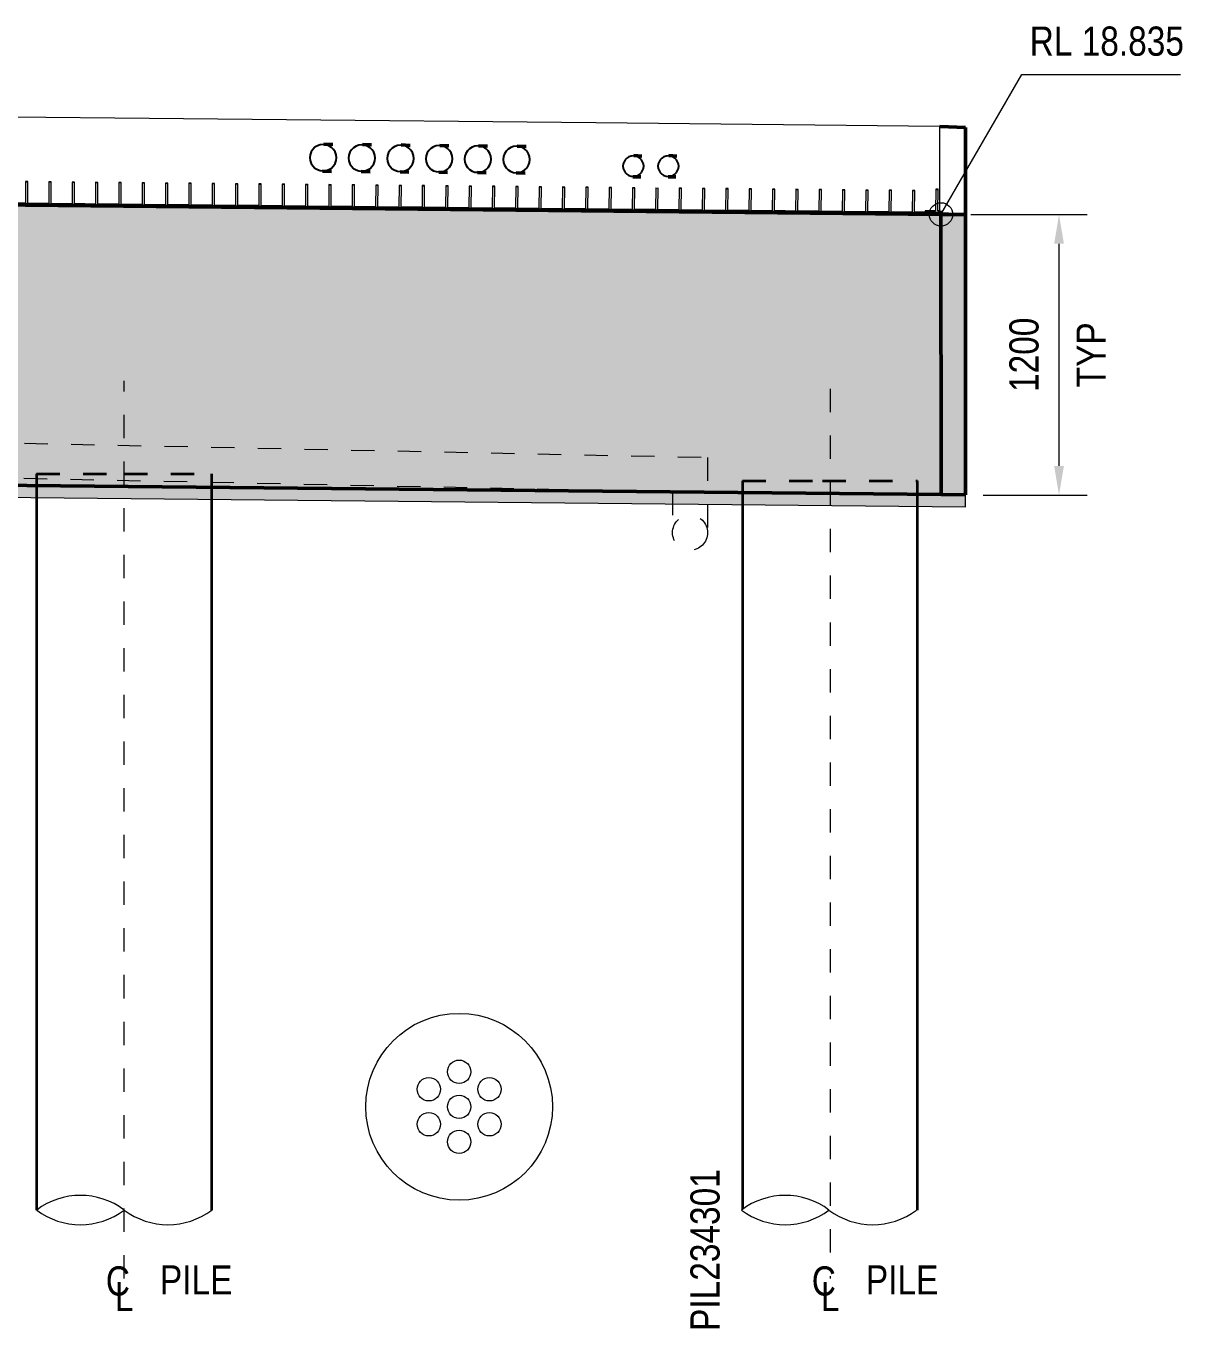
# Model space of a CAD drawing. Header units: metres. Extents: x 1652 to 1736, y -584 to 21.
# Drawn here: x 1729.44 to 1734.4, y 14.05 to 19.64 of the extents above; entities that cross this region are included whole.
import ezdxf

# ---------------------------------------------------------------- set-up
doc = ezdxf.new("R2010")
doc.units = ezdxf.units.M
doc.linetypes.add('JacobsCenter', pattern=[0.015, 0.009, -0.0015, 0.003, -0.0015])
doc.linetypes.add('JacobsDash', pattern=[0.0045, 0.003, -0.0015])
doc.layers.get('Defpoints').update_dxf_attribs({"color": 41})
for name, color, linetype, lineweight in [('BRIDGE-ABUTMENT-CONC', 7, 'Continuous', 50), ('BRIDGE-FRAMING-LINE-18-HID', 7, 'JacobsDash', 18), ('D-BDGE', 7, 'Continuous', 13), ('D-BDGE-FLOOR', 7, 'Continuous', 50), ('D-BDGE-FNDN-LINES-18-HID', 7, 'JacobsDash', 18), ('D-BDGE-FNDN-PILE-CONC', 7, 'Continuous', 50), ('D-BDGE-FRAMING', 7, 'Continuous', 50), ('D-BDGE-LINE', 7, 'Continuous', 9), ('D-ENHA-ANNO-TEXT', 7, 'Continuous', 9), ('D-ENHA-GEN-LINE', 7, 'Continuous', 9), ('D-ENHA-TEXT-DIMS', 7, 'Continuous', 9), ('D-ENHA-TEXT-TAG', 7, 'Continuous', 18)]:
    doc.layers.add(name, color=color, linetype=linetype, lineweight=lineweight)
doc.layers.add('D-BDGE-Conduits', color=1, linetype='Continuous', lineweight=9, true_color=0xff0000)
doc.styles.add('Arial Narrow_1', font='ARIALN.TTF', dxfattribs={"height": 0.125})
doc.styles.add('Arial Narrow_3', font='ARIALN.TTF', dxfattribs={"height": 0.125})
doc.dimstyles.new('Dimension_Standard_O__mm__2', dxfattribs={"dimscale": 0.3048, "dimtxt": 0.127929, "dimasz": 0.410105, "dimexe": 0.393701, "dimexo": 0.246063, "dimgap": 0.246063, "dimtad": 1, "dimdec": 0, "dimlfac": 1000, "dimzin": 0, "dimdsep": 46, "dimtxsty": 'Arial Narrow_3', "dimsah": 1, "dimcen": 0.09, "dimaunit": 1, "dimadec": 4, "dimazin": 0, "dimtfac": 1, "dimtdec": 4, "dimtix": 1, "dimtmove": 0, "dimatfit": 3, "dimfxl": 1, "dimtvp": 1, "dimtfill": 1, "dimtolj": 1, "dimtzin": 0, "dimlwd": 18, "dimlwe": 18, "dimarcsym": 2})

# ---------------------------------------------------------------- blocks, each defined once
blk = doc.blocks.new('01_SFO_FRP_Pile_CastInPlace_CS - CAST-IN-PLACE PILE - 0750-7668704-DRG-2871071 - ABUTMENT A CONCRETE ELEVATION')
at = {"layer": 'D-BDGE-FNDN-LINES-18-HID', "lineweight": 35}
for p, q in [((1685.7652, 17.7228), (1685.7652, 17.6729)), ((1685.7652, 17.7228), (1686.1401, 17.7228)), ((1685.7652, 17.7228), (1686.1401, 17.7228)), ((1686.1401, 17.7228), (1686.5152, 17.7228)), ((1686.1403, 17.7228), (1686.5152, 17.7228)), ((1686.5152, 17.6655), (1686.5152, 17.7228))]:
    blk.add_line(p, q, dxfattribs=at)
at = {"layer": 'D-BDGE-FNDN-PILE-CONC', "lineweight": 35}
for p, q in [((1685.7652, 17.6729), (1685.7652, 14.5698)), ((1686.5152, 14.5696), (1686.5152, 17.6654))]:
    blk.add_line(p, q, dxfattribs=at)
blk = doc.blocks.new('01_SFO_FRP_Pile_CastInPlace_CS - CAST-IN-PLACE PILE - 0750-V13-DRG-2871071 - ABUTMENT A CONCRETE ELEVATION')
at = {"layer": 'D-BDGE-FNDN-LINES-18-HID', "lineweight": 35}
for p, q in [((1688.7901, 17.6929), (1688.7901, 17.6429)), ((1688.7901, 17.6929), (1689.1332, 17.6929)), ((1689.1332, 17.6929), (1689.5401, 17.6929)), ((1689.5401, 17.6355), (1689.5401, 17.6929))]:
    blk.add_line(p, q, dxfattribs=at)
at = {"layer": 'D-BDGE-FNDN-PILE-CONC', "lineweight": 35}
for p, q in [((1688.7901, 17.6429), (1688.7901, 14.5727)), ((1689.5401, 14.5698), (1689.5401, 17.6355))]:
    blk.add_line(p, q, dxfattribs=at)
blk = doc.blocks.new('07_STR_DPS_PermadecPanel - 07_STR_DPS_PermadecPanel-5973116-DRG-2871071 - ABUTMENT A CONCRETE ELEVATION')
at = {"layer": 'BRIDGE-FRAMING-LINE-18-HID', "color": 9, "lineweight": 13, "true_color": 0xc3c3c3}
for p, q in [((1687.818, 18.9535), (1687.828, 18.9534)), ((1687.918, 18.9525), (1687.928, 18.9524)), ((1688.018, 18.9515), (1688.028, 18.9514)), ((1688.118, 18.9506), (1688.128, 18.9505)), ((1688.218, 18.9496), (1688.228, 18.9495)), ((1688.318, 18.9486), (1688.328, 18.9485)), ((1687.772, 18.8553), (1688.1617, 18.8514)), ((1687.772, 18.855), (1687.772, 18.8553)), ((1687.772, 18.8553), (1687.772, 18.855)), ((1688.372, 18.849), (1687.772, 18.855)), ((1687.7721, 18.861), (1687.8171, 18.8606)), ((1687.817, 18.8609), (1687.8171, 18.8606)), ((1687.8171, 18.8606), (1687.8171, 18.8608)), ((1687.827, 18.8608), (1687.827, 18.8605)), ((1687.8271, 18.8607), (1687.827, 18.8605)), ((1687.827, 18.8605), (1687.917, 18.8596)), ((1687.917, 18.8599), (1687.917, 18.8596)), ((1687.917, 18.8596), (1687.917, 18.8598)), ((1687.927, 18.8598), (1687.927, 18.8595)), ((1687.927, 18.8597), (1687.927, 18.8595)), ((1687.927, 18.8595), (1688.017, 18.8586)), ((1688.017, 18.8589), (1688.017, 18.8586)), ((1688.017, 18.8586), (1688.017, 18.8588)), ((1688.027, 18.8588), (1688.027, 18.8585)), ((1688.027, 18.8587), (1688.027, 18.8585)), ((1688.027, 18.8585), (1688.117, 18.8576)), ((1688.117, 18.8579), (1688.117, 18.8576)), ((1688.117, 18.8576), (1688.117, 18.8578)), ((1688.127, 18.8578), (1688.127, 18.8575)), ((1688.127, 18.8577), (1688.127, 18.8575)), ((1688.127, 18.8575), (1688.217, 18.8566)), ((1688.217, 18.8569), (1688.217, 18.8566)), ((1688.217, 18.8566), (1688.217, 18.8568)), ((1688.227, 18.8568), (1688.227, 18.8565)), ((1688.227, 18.8567), (1688.227, 18.8565)), ((1688.227, 18.8565), (1688.317, 18.8556)), ((1688.317, 18.8559), (1688.317, 18.8556)), ((1688.317, 18.8556), (1688.317, 18.8558)), ((1688.327, 18.8558), (1688.327, 18.8555)), ((1688.327, 18.8557), (1688.327, 18.8555)), ((1688.327, 18.8555), (1688.372, 18.855)), ((1688.372, 18.849), (1688.3719, 18.8493)), ((1688.372, 18.8493), (1688.372, 18.849))]:
    blk.add_line(p, q, dxfattribs=at)
at = {"layer": 'D-BDGE-FRAMING', "color": 9, "lineweight": 13, "true_color": 0xc3c3c3}
for p, q in [((1687.818, 18.9539), (1687.817, 18.8609)), ((1687.828, 18.9538), (1687.818, 18.9539)), ((1687.827, 18.8608), (1687.828, 18.9538)), ((1687.918, 18.9529), (1687.917, 18.8599)), ((1687.928, 18.9528), (1687.918, 18.9529)), ((1687.927, 18.8598), (1687.928, 18.9528)), ((1688.0179, 18.9519), (1688.017, 18.8589)), ((1688.0279, 18.9518), (1688.0179, 18.9519)), ((1688.027, 18.8588), (1688.0279, 18.9518)), ((1688.1179, 18.9509), (1688.117, 18.8579)), ((1688.1279, 18.9508), (1688.1179, 18.9509)), ((1688.127, 18.8578), (1688.1279, 18.9508)), ((1688.2179, 18.9499), (1688.217, 18.8569)), ((1688.2279, 18.9498), (1688.2179, 18.9499)), ((1688.227, 18.8568), (1688.2279, 18.9498)), ((1688.3179, 18.9489), (1688.317, 18.8559)), ((1688.3279, 18.9488), (1688.3179, 18.9489)), ((1688.327, 18.8558), (1688.3279, 18.9488)), ((1687.817, 18.8609), (1687.772, 18.8613)), ((1687.772, 18.8613), (1687.772, 18.8553)), ((1687.917, 18.8599), (1687.827, 18.8608)), ((1688.017, 18.8589), (1687.927, 18.8598)), ((1688.117, 18.8579), (1688.027, 18.8588)), ((1688.217, 18.8569), (1688.127, 18.8578)), ((1688.1618, 18.8514), (1688.3719, 18.8493)), ((1688.317, 18.8559), (1688.227, 18.8568)), ((1688.372, 18.8553), (1688.327, 18.8558)), ((1688.3719, 18.8493), (1688.372, 18.8553))]:
    blk.add_line(p, q, dxfattribs=at)
blk = doc.blocks.new('07_STR_DPS_PermadecPanel - 07_STR_DPS_PermadecPanel-5973117-DRG-2871071 - ABUTMENT A CONCRETE ELEVATION')
at = {"layer": 'BRIDGE-FRAMING-LINE-18-HID', "color": 9, "lineweight": 13, "true_color": 0xc3c3c3}
for p, q in [((1687.218, 18.9595), (1687.228, 18.9594)), ((1687.318, 18.9585), (1687.328, 18.9584)), ((1687.418, 18.9575), (1687.428, 18.9574)), ((1687.518, 18.9566), (1687.528, 18.9565)), ((1687.618, 18.9556), (1687.628, 18.9555)), ((1687.718, 18.9546), (1687.728, 18.9545)), ((1687.172, 18.861), (1687.172, 18.8613)), ((1687.172, 18.8613), (1687.172, 18.861)), ((1687.772, 18.855), (1687.172, 18.861)), ((1687.1721, 18.867), (1687.2171, 18.8666)), ((1687.217, 18.8669), (1687.2171, 18.8666)), ((1687.2171, 18.8666), (1687.2171, 18.8668)), ((1687.227, 18.8668), (1687.227, 18.8665)), ((1687.2271, 18.8667), (1687.227, 18.8665)), ((1687.227, 18.8665), (1687.317, 18.8656)), ((1687.317, 18.8659), (1687.317, 18.8656)), ((1687.317, 18.8656), (1687.317, 18.8658)), ((1687.327, 18.8658), (1687.327, 18.8655)), ((1687.327, 18.8657), (1687.327, 18.8655)), ((1687.327, 18.8655), (1687.417, 18.8646)), ((1687.417, 18.8649), (1687.417, 18.8646)), ((1687.417, 18.8646), (1687.417, 18.8648)), ((1687.427, 18.8648), (1687.427, 18.8645)), ((1687.427, 18.8647), (1687.427, 18.8645)), ((1687.427, 18.8645), (1687.517, 18.8636)), ((1687.517, 18.8639), (1687.517, 18.8636)), ((1687.517, 18.8636), (1687.517, 18.8638)), ((1687.527, 18.8638), (1687.527, 18.8635)), ((1687.527, 18.8637), (1687.527, 18.8635)), ((1687.527, 18.8635), (1687.617, 18.8626)), ((1687.617, 18.8629), (1687.617, 18.8626)), ((1687.617, 18.8626), (1687.617, 18.8628)), ((1687.627, 18.8628), (1687.627, 18.8625)), ((1687.627, 18.8627), (1687.627, 18.8625)), ((1687.627, 18.8625), (1687.717, 18.8616)), ((1687.717, 18.8619), (1687.717, 18.8616)), ((1687.717, 18.8616), (1687.717, 18.8618)), ((1687.727, 18.8618), (1687.727, 18.8615)), ((1687.727, 18.8617), (1687.727, 18.8615)), ((1687.727, 18.8615), (1687.772, 18.861)), ((1687.772, 18.855), (1687.7719, 18.8553)), ((1687.772, 18.8553), (1687.772, 18.855))]:
    blk.add_line(p, q, dxfattribs=at)
at = {"layer": 'D-BDGE-FRAMING', "color": 9, "lineweight": 13, "true_color": 0xc3c3c3}
for p, q in [((1687.218, 18.9599), (1687.217, 18.8669)), ((1687.228, 18.9598), (1687.218, 18.9599)), ((1687.227, 18.8668), (1687.228, 18.9598)), ((1687.318, 18.9589), (1687.317, 18.8659)), ((1687.328, 18.9588), (1687.318, 18.9589)), ((1687.327, 18.8658), (1687.328, 18.9588)), ((1687.4179, 18.9579), (1687.417, 18.8649)), ((1687.4279, 18.9578), (1687.4179, 18.9579)), ((1687.427, 18.8648), (1687.4279, 18.9578)), ((1687.5179, 18.9569), (1687.517, 18.8639)), ((1687.5279, 18.9568), (1687.5179, 18.9569)), ((1687.527, 18.8638), (1687.5279, 18.9568)), ((1687.6179, 18.9559), (1687.617, 18.8629)), ((1687.6279, 18.9558), (1687.6179, 18.9559)), ((1687.627, 18.8628), (1687.6279, 18.9558)), ((1687.7179, 18.9549), (1687.717, 18.8619)), ((1687.7279, 18.9548), (1687.7179, 18.9549)), ((1687.727, 18.8618), (1687.7279, 18.9548)), ((1687.217, 18.8669), (1687.172, 18.8673)), ((1687.172, 18.8673), (1687.172, 18.8613)), ((1687.172, 18.8613), (1687.7719, 18.8553)), ((1687.317, 18.8659), (1687.227, 18.8668)), ((1687.417, 18.8649), (1687.327, 18.8658)), ((1687.517, 18.8639), (1687.427, 18.8648)), ((1687.617, 18.8629), (1687.527, 18.8638)), ((1687.717, 18.8619), (1687.627, 18.8628)), ((1687.772, 18.8613), (1687.727, 18.8618)), ((1687.7719, 18.8553), (1687.772, 18.8613))]:
    blk.add_line(p, q, dxfattribs=at)
blk = doc.blocks.new('07_STR_DPS_PermadecPanel - 07_STR_DPS_PermadecPanel-V14-DRG-2871071 - ABUTMENT A CONCRETE ELEVATION')
at = {"layer": 'BRIDGE-FRAMING-LINE-18-HID', "color": 9, "lineweight": 13, "true_color": 0xc3c3c3}
for p, q in [((1686.618, 18.9655), (1686.628, 18.9654)), ((1686.718, 18.9645), (1686.728, 18.9644)), ((1686.818, 18.9635), (1686.828, 18.9634)), ((1686.918, 18.9626), (1686.928, 18.9625)), ((1687.018, 18.9616), (1687.028, 18.9615)), ((1687.118, 18.9606), (1687.128, 18.9605)), ((1686.572, 18.8673), (1686.6884, 18.8662)), ((1686.572, 18.867), (1686.572, 18.8673)), ((1686.572, 18.8673), (1686.572, 18.867)), ((1687.172, 18.861), (1686.572, 18.867)), ((1686.5721, 18.873), (1686.6171, 18.8726)), ((1686.617, 18.8729), (1686.6171, 18.8726)), ((1686.6171, 18.8726), (1686.6171, 18.8728)), ((1686.627, 18.8728), (1686.627, 18.8725)), ((1686.6271, 18.8727), (1686.627, 18.8725)), ((1686.627, 18.8725), (1686.717, 18.8716)), ((1686.717, 18.8719), (1686.717, 18.8716)), ((1686.717, 18.8716), (1686.717, 18.8718)), ((1686.727, 18.8718), (1686.727, 18.8715)), ((1686.727, 18.8717), (1686.727, 18.8715)), ((1686.727, 18.8715), (1686.817, 18.8706)), ((1686.817, 18.8709), (1686.817, 18.8706)), ((1686.817, 18.8706), (1686.817, 18.8708)), ((1686.827, 18.8708), (1686.827, 18.8705)), ((1686.827, 18.8707), (1686.827, 18.8705)), ((1686.827, 18.8705), (1686.917, 18.8696)), ((1686.917, 18.8699), (1686.917, 18.8696)), ((1686.917, 18.8696), (1686.917, 18.8698)), ((1686.927, 18.8698), (1686.927, 18.8695)), ((1686.927, 18.8697), (1686.927, 18.8695)), ((1686.927, 18.8695), (1687.017, 18.8686)), ((1687.017, 18.8689), (1687.017, 18.8686)), ((1687.017, 18.8686), (1687.017, 18.8688)), ((1687.027, 18.8688), (1687.027, 18.8685)), ((1687.027, 18.8687), (1687.027, 18.8685)), ((1687.027, 18.8685), (1687.117, 18.8676)), ((1687.117, 18.8679), (1687.117, 18.8676)), ((1687.117, 18.8676), (1687.117, 18.8678)), ((1687.127, 18.8678), (1687.127, 18.8675)), ((1687.127, 18.8677), (1687.127, 18.8675)), ((1687.127, 18.8675), (1687.172, 18.867)), ((1687.172, 18.861), (1687.1719, 18.8613)), ((1687.172, 18.8613), (1687.172, 18.861))]:
    blk.add_line(p, q, dxfattribs=at)
at = {"layer": 'D-BDGE-FRAMING', "color": 9, "lineweight": 13, "true_color": 0xc3c3c3}
for p, q in [((1686.618, 18.9659), (1686.617, 18.8729)), ((1686.628, 18.9658), (1686.618, 18.9659)), ((1686.627, 18.8728), (1686.628, 18.9658)), ((1686.718, 18.9649), (1686.717, 18.8719)), ((1686.728, 18.9648), (1686.718, 18.9649)), ((1686.727, 18.8718), (1686.728, 18.9648)), ((1686.8179, 18.9639), (1686.817, 18.8709)), ((1686.8279, 18.9638), (1686.8179, 18.9639)), ((1686.827, 18.8708), (1686.8279, 18.9638)), ((1686.9179, 18.9629), (1686.917, 18.8699)), ((1686.9279, 18.9628), (1686.9179, 18.9629)), ((1686.927, 18.8698), (1686.9279, 18.9628)), ((1687.0179, 18.9619), (1687.017, 18.8689)), ((1687.0279, 18.9618), (1687.0179, 18.9619)), ((1687.027, 18.8688), (1687.0279, 18.9618)), ((1687.1179, 18.9609), (1687.117, 18.8679)), ((1687.1279, 18.9608), (1687.1179, 18.9609)), ((1687.127, 18.8678), (1687.1279, 18.9608)), ((1686.617, 18.8729), (1686.572, 18.8733)), ((1686.572, 18.8733), (1686.572, 18.8673)), ((1686.717, 18.8719), (1686.627, 18.8728)), ((1686.6885, 18.8662), (1687.1719, 18.8613)), ((1686.817, 18.8709), (1686.727, 18.8718)), ((1686.917, 18.8699), (1686.827, 18.8708)), ((1687.017, 18.8689), (1686.927, 18.8698)), ((1687.117, 18.8679), (1687.027, 18.8688)), ((1687.172, 18.8673), (1687.127, 18.8678)), ((1687.1719, 18.8613), (1687.172, 18.8673))]:
    blk.add_line(p, q, dxfattribs=at)
blk = doc.blocks.new('07_STR_DPS_PermadecPanel - 07_STR_DPS_PermadecPanel-V15-DRG-2871071 - ABUTMENT A CONCRETE ELEVATION')
at = {"layer": 'BRIDGE-FRAMING-LINE-18-HID', "color": 9, "lineweight": 13, "true_color": 0xc3c3c3}
for p, q in [((1686.018, 18.9715), (1686.028, 18.9714)), ((1686.118, 18.9705), (1686.128, 18.9704)), ((1686.218, 18.9695), (1686.228, 18.9694)), ((1686.318, 18.9686), (1686.328, 18.9685)), ((1686.418, 18.9676), (1686.428, 18.9675)), ((1686.518, 18.9666), (1686.528, 18.9665)), ((1685.972, 18.8733), (1686.5719, 18.8673)), ((1685.972, 18.873), (1685.972, 18.8733)), ((1685.972, 18.8733), (1685.972, 18.873)), ((1686.572, 18.867), (1685.972, 18.873)), ((1685.9721, 18.879), (1686.0171, 18.8786)), ((1686.017, 18.8789), (1686.0171, 18.8786)), ((1686.0171, 18.8786), (1686.0171, 18.8788)), ((1686.027, 18.8788), (1686.027, 18.8785)), ((1686.0271, 18.8787), (1686.027, 18.8785)), ((1686.027, 18.8785), (1686.117, 18.8776)), ((1686.117, 18.8779), (1686.117, 18.8776)), ((1686.117, 18.8776), (1686.117, 18.8778)), ((1686.127, 18.8778), (1686.127, 18.8775)), ((1686.127, 18.8777), (1686.127, 18.8775)), ((1686.127, 18.8775), (1686.217, 18.8766)), ((1686.217, 18.8769), (1686.217, 18.8766)), ((1686.217, 18.8766), (1686.217, 18.8768)), ((1686.227, 18.8768), (1686.227, 18.8765)), ((1686.227, 18.8767), (1686.227, 18.8765)), ((1686.227, 18.8765), (1686.317, 18.8756)), ((1686.317, 18.8759), (1686.317, 18.8756)), ((1686.317, 18.8756), (1686.317, 18.8758)), ((1686.327, 18.8758), (1686.327, 18.8755)), ((1686.327, 18.8757), (1686.327, 18.8755)), ((1686.327, 18.8755), (1686.417, 18.8746)), ((1686.417, 18.8749), (1686.417, 18.8746)), ((1686.417, 18.8746), (1686.417, 18.8748)), ((1686.427, 18.8748), (1686.427, 18.8745)), ((1686.427, 18.8747), (1686.427, 18.8745)), ((1686.427, 18.8745), (1686.517, 18.8736)), ((1686.517, 18.8739), (1686.517, 18.8736)), ((1686.517, 18.8736), (1686.517, 18.8738)), ((1686.527, 18.8738), (1686.527, 18.8735)), ((1686.527, 18.8737), (1686.527, 18.8735)), ((1686.527, 18.8735), (1686.572, 18.873)), ((1686.572, 18.867), (1686.5719, 18.8673)), ((1686.572, 18.8673), (1686.572, 18.867))]:
    blk.add_line(p, q, dxfattribs=at)
at = {"layer": 'D-BDGE-FRAMING', "color": 9, "lineweight": 13, "true_color": 0xc3c3c3}
for p, q in [((1686.018, 18.9719), (1686.017, 18.8789)), ((1686.028, 18.9718), (1686.018, 18.9719)), ((1686.027, 18.8788), (1686.028, 18.9718)), ((1686.118, 18.9709), (1686.117, 18.8779)), ((1686.128, 18.9708), (1686.118, 18.9709)), ((1686.127, 18.8778), (1686.128, 18.9708)), ((1686.2179, 18.9699), (1686.217, 18.8769)), ((1686.2279, 18.9698), (1686.2179, 18.9699)), ((1686.227, 18.8768), (1686.2279, 18.9698)), ((1686.3179, 18.9689), (1686.317, 18.8759)), ((1686.3279, 18.9688), (1686.3179, 18.9689)), ((1686.327, 18.8758), (1686.3279, 18.9688)), ((1686.4179, 18.9679), (1686.417, 18.8749)), ((1686.4279, 18.9678), (1686.4179, 18.9679)), ((1686.427, 18.8748), (1686.4279, 18.9678)), ((1686.5179, 18.9669), (1686.517, 18.8739)), ((1686.5279, 18.9668), (1686.5179, 18.9669)), ((1686.527, 18.8738), (1686.5279, 18.9668)), ((1686.017, 18.8789), (1685.972, 18.8793)), ((1685.972, 18.8793), (1685.972, 18.8733)), ((1686.117, 18.8779), (1686.027, 18.8788)), ((1686.217, 18.8769), (1686.127, 18.8778)), ((1686.317, 18.8759), (1686.227, 18.8768)), ((1686.417, 18.8749), (1686.327, 18.8758)), ((1686.517, 18.8739), (1686.427, 18.8748)), ((1686.572, 18.8733), (1686.527, 18.8738)), ((1686.5719, 18.8673), (1686.572, 18.8733))]:
    blk.add_line(p, q, dxfattribs=at)
blk = doc.blocks.new('07_STR_DPS_PermadecPanel - 07_STR_DPS_PermadecPanel-V16-DRG-2871071 - ABUTMENT A CONCRETE ELEVATION')
at = {"layer": 'BRIDGE-FRAMING-LINE-18-HID', "color": 9, "lineweight": 13, "true_color": 0xc3c3c3}
for p, q in [((1685.418, 18.9775), (1685.428, 18.9774)), ((1685.518, 18.9765), (1685.528, 18.9764)), ((1685.618, 18.9755), (1685.628, 18.9754)), ((1685.718, 18.9746), (1685.728, 18.9745)), ((1685.818, 18.9736), (1685.828, 18.9735)), ((1685.918, 18.9726), (1685.928, 18.9725)), ((1685.372, 18.8794), (1685.372, 18.8793)), ((1685.372, 18.879), (1685.372, 18.8793)), ((1685.3721, 18.885), (1685.4171, 18.8846)), ((1685.417, 18.8849), (1685.4171, 18.8846)), ((1685.4171, 18.8846), (1685.4171, 18.8848)), ((1685.427, 18.8848), (1685.427, 18.8845)), ((1685.4271, 18.8847), (1685.427, 18.8845)), ((1685.427, 18.8845), (1685.517, 18.8836)), ((1685.517, 18.8839), (1685.517, 18.8836)), ((1685.517, 18.8836), (1685.517, 18.8838)), ((1685.527, 18.8838), (1685.527, 18.8835)), ((1685.527, 18.8837), (1685.527, 18.8835)), ((1685.527, 18.8835), (1685.617, 18.8826)), ((1685.5774, 18.8773), (1685.9719, 18.8733)), ((1685.617, 18.8829), (1685.617, 18.8826)), ((1685.617, 18.8826), (1685.617, 18.8828)), ((1685.627, 18.8828), (1685.627, 18.8825)), ((1685.627, 18.8827), (1685.627, 18.8825)), ((1685.627, 18.8825), (1685.717, 18.8816)), ((1685.972, 18.873), (1685.6681, 18.876)), ((1685.717, 18.8819), (1685.717, 18.8816)), ((1685.717, 18.8816), (1685.717, 18.8818)), ((1685.727, 18.8818), (1685.727, 18.8815)), ((1685.727, 18.8817), (1685.727, 18.8815)), ((1685.727, 18.8815), (1685.817, 18.8806)), ((1685.817, 18.8809), (1685.817, 18.8806)), ((1685.817, 18.8806), (1685.817, 18.8808)), ((1685.827, 18.8808), (1685.827, 18.8805)), ((1685.827, 18.8807), (1685.827, 18.8805)), ((1685.827, 18.8805), (1685.917, 18.8796)), ((1685.917, 18.8799), (1685.917, 18.8796)), ((1685.917, 18.8796), (1685.917, 18.8798)), ((1685.927, 18.8798), (1685.927, 18.8795)), ((1685.927, 18.8797), (1685.927, 18.8795)), ((1685.927, 18.8795), (1685.972, 18.879)), ((1685.972, 18.873), (1685.9719, 18.8733)), ((1685.972, 18.8733), (1685.972, 18.873))]:
    blk.add_line(p, q, dxfattribs=at)
at = {"layer": 'D-BDGE-FRAMING', "color": 9, "lineweight": 13, "true_color": 0xc3c3c3}
for p, q in [((1685.418, 18.9779), (1685.417, 18.8849)), ((1685.428, 18.9778), (1685.418, 18.9779)), ((1685.427, 18.8848), (1685.428, 18.9778)), ((1685.518, 18.9769), (1685.517, 18.8839)), ((1685.528, 18.9768), (1685.518, 18.9769)), ((1685.527, 18.8838), (1685.528, 18.9768)), ((1685.6179, 18.9759), (1685.617, 18.8829)), ((1685.6279, 18.9758), (1685.6179, 18.9759)), ((1685.627, 18.8828), (1685.6279, 18.9758)), ((1685.7179, 18.9749), (1685.717, 18.8819)), ((1685.7279, 18.9748), (1685.7179, 18.9749)), ((1685.727, 18.8818), (1685.7279, 18.9748)), ((1685.8179, 18.9739), (1685.817, 18.8809)), ((1685.8279, 18.9738), (1685.8179, 18.9739)), ((1685.827, 18.8808), (1685.8279, 18.9738)), ((1685.9179, 18.9729), (1685.917, 18.8799)), ((1685.9279, 18.9728), (1685.9179, 18.9729)), ((1685.927, 18.8798), (1685.9279, 18.9728)), ((1685.417, 18.8849), (1685.372, 18.8853)), ((1685.372, 18.8853), (1685.372, 18.8794)), ((1685.372, 18.8793), (1685.5774, 18.8773)), ((1685.372, 18.8793), (1685.372, 18.879)), ((1685.668, 18.876), (1685.372, 18.879)), ((1685.517, 18.8839), (1685.427, 18.8848)), ((1685.617, 18.8829), (1685.527, 18.8838)), ((1685.717, 18.8819), (1685.627, 18.8828)), ((1685.817, 18.8809), (1685.727, 18.8818)), ((1685.917, 18.8799), (1685.827, 18.8808)), ((1685.972, 18.8793), (1685.927, 18.8798)), ((1685.9719, 18.8733), (1685.972, 18.8793))]:
    blk.add_line(p, q, dxfattribs=at)
blk = doc.blocks.new('CS_DET_Pile-Column_BreakLine - CS_Tubular BreakLine-5514570-DRG-2871071 - ABUTMENT A CONCRETE ELEVATION')
at = {"layer": 'D-BDGE-LINE', "lineweight": 18}
for centre, radius, start, end in [((1664.8927, 14.3213), 0.3112, 52.9573, 127.0427), ((1664.8927, 14.8182), 0.3112, 232.9573, 307.0427), ((1665.2677, 14.8182), 0.3113, 232.9573, 307.0427)]:
    blk.add_arc(centre, radius, start, end, dxfattribs=at)
blk = doc.blocks.new('CS_Annot_Centreline Symbol1 - CS_Annot_Centreline Symbol 2-5308920-DRG-2871071 - ABUTMENT A CONCRETE ELEVATION')
at = {"layer": 'D-ENHA-GEN-LINE', "char_height": 0.125, "attachment_point": 1, "style": 'Arial Narrow_1'}
for s, insert, width in [('C  ', (1654.4318, 14.3284), 0.220464), ('L', (1654.4709, 14.2617), 0.096202)]:
    blk.add_mtext(s, dxfattribs=dict(at, insert=insert, width=width))
blk = doc.blocks.new('DIMBLOCK10-DRG-2871071 - ABUTMENT A CONCRETE ELEVATION')
at = {"layer": 'D-ENHA-TEXT-DIMS', "color": 0, "lineweight": 18, "transparency": 16777216}
for p, q in [((1733.4889, 18.834), (1733.9873, 18.834)), ((1733.8673, 17.7569), (1733.8673, 18.709)), ((1733.5419, 17.6319), (1733.9873, 17.6319))]:
    blk.add_line(p, q, dxfattribs=at)
at = {"layer": 'D-ENHA-TEXT-DIMS', "color": 0, "transparency": 16777216}
for points in [[(1733.8464, 18.709), (1733.8881, 18.709), (1733.8673, 18.834)], [(1733.8464, 17.7569), (1733.8881, 17.7569), (1733.8673, 17.6319)]]:
    blk.add_solid(points, dxfattribs=at)
at = {"layer": 'Defpoints', "color": 0, "transparency": 16777216}
for p in [(1733.4139, 18.834), (1733.8673, 18.834), (1733.4669, 17.6319)]:
    blk.add_point(p, dxfattribs=at)
at = {"layer": 'D-ENHA-TEXT-DIMS', "color": 0, "lineweight": 18, "transparency": 16777216, "char_height": 0.125, "width": 0.380132, "attachment_point": 5, "rotation": 90, "style": 'Arial Narrow_3', "bg_fill": 3, "box_fill_scale": 1.1, "bg_fill_color": 256, "bg_fill_true_color": 13158600, "bg_fill_transparency": 0}
for s, insert in [('\\A1;\u200e1200', (1733.7178, 18.233)), ('\\A1;TYP', (1734.0048, 18.233))]:
    blk.add_mtext(s, dxfattribs=dict(at, insert=insert))

msp = doc.modelspace()

# ---------------------------------------------------------------- hatches: boundary and pattern name
at = {"layer": 'BRIDGE-ABUTMENT-CONC', "true_color": 0xc0c0c0}
for points in [[(1733.3616, 17.6345), (1733.3615, 18.8345), (1720.0984, 18.966), (1720.0984, 17.7659), (1731.4087, 17.6538)], [(1733.4664, 17.6334), (1733.4663, 18.832), (1733.4201, 18.8339), (1733.3615, 18.8345), (1733.3616, 17.6345)]]:
    msp.add_hatch(color=9, dxfattribs=at).paths.add_polyline_path(points)
at = {"layer": 'D-BDGE-LINE'}
h = msp.add_hatch(dxfattribs=at)
h.set_pattern_fill('FP_2', color=256, style=0, pattern_type=2)
h.set_pattern_definition([(0, (1706.63115, 17.949), (0.4064, 0.1016), [0.01676, -0.28804, 0.01676, -0.28804, -1.626]), (0, (1706.63115, 17.949), (0.4064, 0.1016), [-0.6096, 0.01676, -0.59284, 0.01676, -0.28804, -0.7112]), (0, (1706.63115, 17.949), (0.4064, 0.1016), [-1.524, 0.01676, -0.18644, 0.01676, -0.49124]), (120, (1706.78415, 17.999), (-0.2911882, 0.30115272), [0.01676, -0.28804, 0.01676, -0.28804, -1.626]), (120, (1706.78415, 17.999), (-0.2911882, 0.30115272), [-0.6096, 0.01676, -0.59284, 0.01676, -0.28804, -0.7112]), (120, (1706.78415, 17.999), (-0.2911882, 0.30115272), [-1.524, 0.01676, -0.18644, 0.01676, -0.49124]), (240, (1706.83415, 18.203), (-0.1152118, -0.40275272), [0.01676, -0.28804, 0.01676, -0.28804, -1.626]), (240, (1706.83415, 18.203), (-0.1152118, -0.40275272), [-0.6096, 0.01676, -0.59284, 0.01676, -0.28804, -0.7112]), (240, (1706.83415, 18.203), (-0.1152118, -0.40275272), [-1.524, 0.01676, -0.18644, 0.01676, -0.49124])])
h.paths.add_polyline_path([(1733.4669, 17.5819), (1733.4664, 17.6319), (1713.1665, 17.8348), (1709.6354, 17.8699), (1701.6976, 17.7908), (1701.4704, 18.0135), (1700.5707, 18.0043), (1700.3479, 17.7773), (1697.7068, 17.751), (1697.7069, 17.701), (1700.3692, 17.7276), (1700.5919, 17.9547), (1701.4502, 17.9633), (1701.6774, 17.7406), (1709.6358, 17.8199), (1727.1565, 17.6452), (1733.4664, 17.5819)])

# ---------------------------------------------------------------- linework, layer by layer
at = {"layer": 'BRIDGE-ABUTMENT-CONC'}
for p, q in [((1733.4199, 18.8339), (1733.3615, 18.8345)), ((1733.3615, 18.8345), (1733.3616, 17.6345)), ((1733.4663, 18.8335), (1733.4203, 18.8339)), ((1733.4664, 17.6334), (1733.4663, 18.8335)), ((1733.3616, 17.6345), (1720.0984, 17.7659)), ((1733.3616, 17.6345), (1733.4664, 17.6334))]:
    msp.add_line(p, q, dxfattribs=at)
at = {"layer": 'BRIDGE-FRAMING-LINE-18-HID', "color": 8, "true_color": 0x808080}
msp.add_line((1720.0996, 18.966), (1733.3615, 18.8345), dxfattribs=at)
at = {"layer": 'BRIDGE-FRAMING-LINE-18-HID', "color": 9, "lineweight": 13, "true_color": 0xc3c3c3}
for p, q in [((1732.1391, 18.9476), (1732.1491, 18.9475)), ((1732.2391, 18.9466), (1732.2491, 18.9465)), ((1732.3391, 18.9456), (1732.3491, 18.9455)), ((1732.4391, 18.9446), (1732.4491, 18.9445)), ((1732.5391, 18.9436), (1732.5491, 18.9435)), ((1732.6391, 18.9426), (1732.6491, 18.9425)), ((1732.7391, 18.9416), (1732.7491, 18.9415)), ((1732.8391, 18.9406), (1732.8491, 18.9405)), ((1732.9391, 18.9396), (1732.9491, 18.9395)), ((1733.0391, 18.9386), (1733.0491, 18.9385)), ((1733.1391, 18.9376), (1733.1491, 18.9375)), ((1733.2391, 18.9366), (1733.2491, 18.9365)), ((1733.3391, 18.9415), (1733.3491, 18.9414)), ((1732.0931, 18.849), (1732.0931, 18.8493)), ((1732.0931, 18.8493), (1732.0931, 18.849)), ((1732.6931, 18.843), (1732.0931, 18.849)), ((1732.0932, 18.855), (1732.1382, 18.8546)), ((1732.1382, 18.8546), (1732.1382, 18.8549)), ((1732.1382, 18.8549), (1732.1382, 18.8546)), ((1732.1482, 18.8548), (1732.1482, 18.8545)), ((1732.1482, 18.8548), (1732.1482, 18.8545)), ((1732.1482, 18.8545), (1732.2382, 18.8536)), ((1732.2382, 18.8536), (1732.2382, 18.8539)), ((1732.2382, 18.8539), (1732.2382, 18.8536)), ((1732.2482, 18.8538), (1732.2482, 18.8535)), ((1732.2482, 18.8538), (1732.2482, 18.8535)), ((1732.2482, 18.8535), (1732.3382, 18.8526)), ((1732.3382, 18.8526), (1732.3382, 18.8529)), ((1732.3382, 18.8529), (1732.3382, 18.8526)), ((1732.3482, 18.8528), (1732.3482, 18.8525)), ((1732.3482, 18.8528), (1732.3482, 18.8525)), ((1732.3482, 18.8525), (1732.4382, 18.8516)), ((1732.4382, 18.8516), (1732.4382, 18.8519)), ((1732.4382, 18.8519), (1732.4382, 18.8516)), ((1732.4482, 18.8518), (1732.4482, 18.8515)), ((1732.4482, 18.8518), (1732.4482, 18.8515)), ((1732.4482, 18.8515), (1732.5382, 18.8506)), ((1732.5382, 18.8506), (1732.5382, 18.8509)), ((1732.5382, 18.8509), (1732.5382, 18.8506)), ((1732.5482, 18.8508), (1732.5482, 18.8505)), ((1732.5482, 18.8508), (1732.5482, 18.8505)), ((1732.5482, 18.8505), (1732.6382, 18.8496)), ((1732.6382, 18.8496), (1732.6382, 18.8499)), ((1732.6382, 18.8499), (1732.6382, 18.8496)), ((1732.6482, 18.8498), (1732.6482, 18.8495)), ((1732.6482, 18.8498), (1732.6482, 18.8495)), ((1732.6482, 18.8495), (1732.6932, 18.849)), ((1732.6931, 18.843), (1732.6931, 18.8434)), ((1732.6931, 18.8434), (1732.6931, 18.843)), ((1732.6931, 18.8433), (1732.6931, 18.843)), ((1732.6931, 18.843), (1732.6931, 18.8433)), ((1733.2931, 18.837), (1732.6931, 18.843)), ((1732.6932, 18.849), (1732.7382, 18.8486)), ((1732.7382, 18.8486), (1732.7382, 18.8489)), ((1732.7382, 18.8489), (1732.7382, 18.8486)), ((1732.7482, 18.8488), (1732.7482, 18.8485)), ((1732.7482, 18.8488), (1732.7482, 18.8485)), ((1732.7482, 18.8485), (1732.8382, 18.8476)), ((1732.8382, 18.8476), (1732.8382, 18.8479)), ((1732.8382, 18.8479), (1732.8382, 18.8476)), ((1732.8482, 18.8478), (1732.8482, 18.8475)), ((1732.8482, 18.8478), (1732.8482, 18.8475)), ((1732.8482, 18.8475), (1732.9382, 18.8466)), ((1732.9382, 18.8466), (1732.9382, 18.8469)), ((1732.9382, 18.8469), (1732.9382, 18.8466)), ((1732.9482, 18.8468), (1732.9482, 18.8465)), ((1732.9482, 18.8468), (1732.9482, 18.8465)), ((1732.9482, 18.8465), (1733.0382, 18.8456)), ((1733.0382, 18.8456), (1733.0382, 18.8459)), ((1733.0382, 18.8459), (1733.0382, 18.8456)), ((1733.0482, 18.8458), (1733.0482, 18.8455)), ((1733.0482, 18.8458), (1733.0482, 18.8455)), ((1733.0482, 18.8455), (1733.1382, 18.8446)), ((1733.1382, 18.8446), (1733.1382, 18.8449)), ((1733.1382, 18.8449), (1733.1382, 18.8446)), ((1733.1482, 18.8448), (1733.1482, 18.8445)), ((1733.1482, 18.8448), (1733.1482, 18.8445)), ((1733.1482, 18.8445), (1733.2382, 18.8436)), ((1733.2382, 18.8436), (1733.2382, 18.8439)), ((1733.2382, 18.8439), (1733.2382, 18.8436)), ((1733.2482, 18.8438), (1733.2482, 18.8435)), ((1733.2482, 18.8438), (1733.2482, 18.8435)), ((1733.2482, 18.8435), (1733.2931, 18.843)), ((1733.2931, 18.8441), (1733.2931, 18.8434)), ((1733.2931, 18.8434), (1733.2932, 18.844)), ((1733.3662, 18.8423), (1733.2931, 18.843)), ((1733.2931, 18.837), (1733.2931, 18.8374)), ((1733.2931, 18.8373), (1733.2931, 18.837)), ((1733.2932, 18.849), (1733.3382, 18.8486)), ((1733.3382, 18.8486), (1733.3382, 18.8496)), ((1733.3382, 18.8496), (1733.3382, 18.8486)), ((1733.3482, 18.8495), (1733.3482, 18.8485)), ((1733.3482, 18.8495), (1733.3482, 18.8485)), ((1733.3482, 18.8485), (1733.3662, 18.8483))]:
    msp.add_line(p, q, dxfattribs=at)
at = {"layer": 'D-BDGE', "lineweight": 50}
msp.add_line((1720.0984, 18.966), (1733.3615, 18.8345), dxfattribs=at)
at = {"layer": 'D-BDGE', "color": 143, "linetype": 'JacobsDash', "lineweight": 18, "true_color": 0x78aac8}
for p, q in [((1709.6387, 18.2648), (1732.3612, 17.7935)), ((1709.6356, 18.1149), (1732.2112, 17.6466)), ((1732.3612, 17.7935), (1732.3612, 17.471)), ((1732.2112, 17.6466), (1732.2112, 17.471))]:
    msp.add_line(p, q, dxfattribs=at)
at = {"layer": 'D-BDGE', "linetype": 'JacobsCenter', "lineweight": 18}
for p, q in [((1729.8612, 14.2765), (1729.8612, 18.1221)), ((1732.8862, 18.0871), (1732.8862, 14.2765))]:
    msp.add_line(p, q, dxfattribs=at)
at = {"layer": 'D-BDGE', "lineweight": 18}
for p, q in [((1733.4669, 17.6319), (1720.089, 17.766)), ((1720.0885, 17.716), (1733.4669, 17.5819)), ((1733.4669, 17.5819), (1733.4669, 17.6319))]:
    msp.add_line(p, q, dxfattribs=at)
at = {"layer": 'D-BDGE', "lineweight": 50, "flags": 128}
msp.add_lwpolyline([(1720.0967, 18.9695), (1721.57, 18.9547), (1723.0433, 18.9399), (1724.5165, 18.9252), (1725.9898, 18.9104), (1727.4631, 18.8957), (1728.9364, 18.8809), (1730.4096, 18.8661), (1731.8829, 18.8514), (1733.3562, 18.8366)], dxfattribs=at)
at = {"layer": 'D-BDGE', "color": 143, "linetype": 'JacobsDash', "lineweight": 18, "true_color": 0x78aac8}
msp.add_circle((1732.2862, 17.471), 0.075, dxfattribs=at)
at = {"layer": 'D-BDGE', "color": 143, "lineweight": 18, "true_color": 0x78aac8}
for centre, radius in [((1731.2967, 15.012), 0.4), ((1731.2967, 15.162), 0.05), ((1731.1668, 15.087), 0.05), ((1731.4266, 15.087), 0.05), ((1731.2967, 15.012), 0.05), ((1731.1668, 14.937), 0.05), ((1731.4266, 14.937), 0.05), ((1731.2967, 14.862), 0.05)]:
    msp.add_circle(centre, radius, dxfattribs=at)
at = {"layer": 'D-BDGE-Conduits', "color": 143, "linetype": 'JacobsDash', "lineweight": 25, "true_color": 0x78aac8, "flags": 128}
for points in [[(1730.7143, 19.1341), (1730.7016, 19.1327), (1730.6896, 19.1285), (1730.6788, 19.1218), (1730.6697, 19.1128), (1730.6629, 19.102), (1730.6587, 19.0901), (1730.6573, 19.0774)], [(1730.7713, 19.0774), (1730.7698, 19.09), (1730.7656, 19.102), (1730.7588, 19.1128), (1730.7498, 19.1217), (1730.739, 19.1285), (1730.727, 19.1327), (1730.7143, 19.1341)], [(1730.88, 19.1326), (1730.8673, 19.1312), (1730.8553, 19.127), (1730.8445, 19.1203), (1730.8355, 19.1113), (1730.8287, 19.1005), (1730.8245, 19.0886), (1730.823, 19.0759)], [(1730.937, 19.0759), (1730.9356, 19.0885), (1730.9314, 19.1005), (1730.9246, 19.1113), (1730.9155, 19.1202), (1730.9047, 19.127), (1730.8927, 19.1312), (1730.88, 19.1326)], [(1731.0458, 19.1311), (1731.0331, 19.1297), (1731.021, 19.1255), (1731.0102, 19.1188), (1731.0012, 19.1098), (1730.9944, 19.099), (1730.9902, 19.087), (1730.9888, 19.0744)], [(1731.1027, 19.0744), (1731.1013, 19.087), (1731.0971, 19.099), (1731.0903, 19.1098), (1731.0813, 19.1187), (1731.0705, 19.1255), (1731.0584, 19.1297), (1731.0458, 19.1311)], [(1731.2115, 19.1296), (1731.1988, 19.1282), (1731.1868, 19.124), (1731.176, 19.1173), (1731.167, 19.1083), (1731.1602, 19.0975), (1731.156, 19.0855), (1731.1545, 19.0729)], [(1731.2685, 19.0729), (1731.2671, 19.0855), (1731.2629, 19.0975), (1731.2561, 19.1082), (1731.247, 19.1172), (1731.2362, 19.124), (1731.2242, 19.1282), (1731.2115, 19.1296)], [(1731.3773, 19.1281), (1731.3646, 19.1267), (1731.3525, 19.1225), (1731.3417, 19.1158), (1731.3327, 19.1068), (1731.3259, 19.096), (1731.3217, 19.084), (1731.3203, 19.0714)], [(1731.4342, 19.0714), (1731.4328, 19.084), (1731.4286, 19.096), (1731.4218, 19.1067), (1731.4128, 19.1157), (1731.402, 19.1225), (1731.3899, 19.1267), (1731.3773, 19.1281)], [(1731.543, 19.1266), (1731.5303, 19.1252), (1731.5183, 19.121), (1731.5075, 19.1142), (1731.4985, 19.1053), (1731.4917, 19.0945), (1731.4875, 19.0825), (1731.486, 19.0699)], [(1731.6, 19.0699), (1731.5986, 19.0825), (1731.5943, 19.0945), (1731.5876, 19.1052), (1731.5785, 19.1142), (1731.5677, 19.121), (1731.5557, 19.1252), (1731.543, 19.1266)], [(1730.6573, 19.0774), (1730.6587, 19.0648), (1730.6629, 19.0528), (1730.6697, 19.0421), (1730.6788, 19.0331), (1730.6896, 19.0263), (1730.7016, 19.0221), (1730.7143, 19.0207)], [(1730.7143, 19.0207), (1730.727, 19.0221), (1730.739, 19.0263), (1730.7498, 19.0331), (1730.7588, 19.042), (1730.7656, 19.0528), (1730.7698, 19.0648), (1730.7713, 19.0774)], [(1730.823, 19.0759), (1730.8245, 19.0633), (1730.8287, 19.0513), (1730.8355, 19.0406), (1730.8445, 19.0316), (1730.8553, 19.0248), (1730.8673, 19.0206), (1730.88, 19.0192)], [(1730.88, 19.0192), (1730.8927, 19.0206), (1730.9047, 19.0248), (1730.9155, 19.0316), (1730.9246, 19.0405), (1730.9314, 19.0513), (1730.9356, 19.0633), (1730.937, 19.0759)], [(1730.9888, 19.0744), (1730.9902, 19.0618), (1730.9944, 19.0498), (1731.0012, 19.0391), (1731.0102, 19.0301), (1731.021, 19.0233), (1731.0331, 19.0191), (1731.0458, 19.0177)], [(1731.0458, 19.0177), (1731.0584, 19.0191), (1731.0705, 19.0233), (1731.0813, 19.03), (1731.0903, 19.039), (1731.0971, 19.0498), (1731.1013, 19.0618), (1731.1027, 19.0744)], [(1731.1545, 19.0729), (1731.156, 19.0603), (1731.1602, 19.0483), (1731.167, 19.0376), (1731.176, 19.0286), (1731.1868, 19.0218), (1731.1988, 19.0176), (1731.2115, 19.0162)], [(1731.2115, 19.0162), (1731.2242, 19.0176), (1731.2362, 19.0218), (1731.247, 19.0285), (1731.2561, 19.0375), (1731.2629, 19.0483), (1731.2671, 19.0603), (1731.2685, 19.0729)], [(1731.3203, 19.0714), (1731.3217, 19.0588), (1731.3259, 19.0468), (1731.3327, 19.036), (1731.3417, 19.0271), (1731.3525, 19.0203), (1731.3646, 19.0161), (1731.3773, 19.0147)], [(1731.3773, 19.0147), (1731.3899, 19.0161), (1731.402, 19.0203), (1731.4128, 19.027), (1731.4218, 19.036), (1731.4286, 19.0468), (1731.4328, 19.0588), (1731.4342, 19.0714)], [(1731.486, 19.0699), (1731.4875, 19.0573), (1731.4917, 19.0453), (1731.4985, 19.0345), (1731.5075, 19.0256), (1731.5183, 19.0188), (1731.5303, 19.0146), (1731.543, 19.0132)], [(1731.543, 19.0132), (1731.5557, 19.0146), (1731.5677, 19.0188), (1731.5785, 19.0255), (1731.5876, 19.0345), (1731.5943, 19.0453), (1731.5986, 19.0572), (1731.6, 19.0699)], [(1732.0431, 19.0852), (1732.0333, 19.0841), (1732.0239, 19.0809), (1732.0155, 19.0756), (1732.0085, 19.0686), (1732.0032, 19.0603), (1731.9999, 19.0509), (1731.9988, 19.0411)], [(1732.0875, 19.0411), (1732.0864, 19.0509), (1732.0831, 19.0602), (1732.0778, 19.0686), (1732.0708, 19.0756), (1732.0624, 19.0809), (1732.053, 19.0841), (1732.0431, 19.0852)], [(1732.1931, 19.0852), (1732.1833, 19.0841), (1732.1739, 19.0809), (1732.1655, 19.0756), (1732.1585, 19.0686), (1732.1532, 19.0603), (1732.1499, 19.0509), (1732.1488, 19.0411)], [(1732.2375, 19.0411), (1732.2364, 19.0509), (1732.2331, 19.0602), (1732.2278, 19.0686), (1732.2208, 19.0756), (1732.2124, 19.0809), (1732.203, 19.0841), (1732.1931, 19.0852)], [(1731.9988, 19.0411), (1731.9999, 19.0313), (1732.0032, 19.022), (1732.0085, 19.0136), (1732.0155, 19.0066), (1732.0239, 19.0013), (1732.0333, 18.9981), (1732.0431, 18.997)], [(1732.0431, 18.997), (1732.053, 18.9981), (1732.0624, 19.0013), (1732.0708, 19.0066), (1732.0778, 19.0136), (1732.0831, 19.0219), (1732.0864, 19.0313), (1732.0875, 19.0411)], [(1732.1488, 19.0411), (1732.1499, 19.0313), (1732.1532, 19.022), (1732.1585, 19.0136), (1732.1655, 19.0066), (1732.1739, 19.0013), (1732.1833, 18.9981), (1732.1931, 18.997)], [(1732.1931, 18.997), (1732.203, 18.9981), (1732.2124, 19.0013), (1732.2208, 19.0066), (1732.2278, 19.0136), (1732.2331, 19.0219), (1732.2364, 19.0313), (1732.2375, 19.0411)]]:
    msp.add_lwpolyline(points, dxfattribs=at)
at = {"layer": 'D-BDGE-FLOOR', "color": 252, "lineweight": 18, "true_color": 0x888888}
msp.add_line((1733.3562, 18.8366), (1733.3562, 19.2116), dxfattribs=at)
at = {"layer": 'D-BDGE-FLOOR', "color": 252, "true_color": 0x888888}
for p, q in [((1733.3562, 19.2116), (1733.4663, 19.207)), ((1733.4663, 19.207), (1733.4663, 18.832)), ((1730.755, 19.1333), (1730.7167, 19.1349)), ((1730.9208, 19.1318), (1730.8824, 19.1334)), ((1731.0865, 19.1302), (1731.0482, 19.1319)), ((1731.2523, 19.1287), (1731.2139, 19.1303)), ((1731.418, 19.1272), (1731.3797, 19.1288)), ((1731.5838, 19.1257), (1731.5454, 19.1273)), ((1732.079, 19.0846), (1732.045, 19.0861)), ((1732.2296, 19.0846), (1732.1957, 19.0861)), ((1730.7119, 19.02), (1730.7502, 19.0184)), ((1730.8776, 19.0185), (1730.916, 19.0169)), ((1731.0434, 19.017), (1731.0817, 19.0153)), ((1731.2091, 19.0154), (1731.2475, 19.0138)), ((1731.3749, 19.0139), (1731.4132, 19.0123)), ((1731.5406, 19.0124), (1731.579, 19.0108)), ((1732.0412, 18.9961), (1732.0752, 18.9947)), ((1732.1919, 18.9961), (1732.2259, 18.9947)), ((1733.4663, 18.832), (1733.3562, 18.8366))]:
    msp.add_line(p, q, dxfattribs=at)
at = {"layer": 'D-BDGE-FLOOR', "color": 252, "lineweight": 18, "true_color": 0x888888, "flags": 128}
msp.add_lwpolyline([(1733.3562, 19.2116), (1731.8829, 19.2264), (1730.4096, 19.2411), (1728.9364, 19.2559), (1727.4631, 19.2707), (1725.9898, 19.2854), (1724.5165, 19.3002), (1723.0433, 19.3149), (1721.57, 19.3297), (1720.0967, 19.3445)], dxfattribs=at)
at = {"layer": 'D-BDGE-FRAMING', "color": 9, "lineweight": 13, "true_color": 0xc3c3c3}
for p, q in [((1732.1391, 18.9479), (1732.1382, 18.8549)), ((1732.1482, 18.8548), (1732.1491, 18.9478)), ((1732.2391, 18.9469), (1732.2382, 18.8539)), ((1732.2491, 18.9468), (1732.2391, 18.9469)), ((1732.2482, 18.8538), (1732.2491, 18.9468)), ((1732.3391, 18.9459), (1732.3382, 18.8529)), ((1732.3491, 18.9458), (1732.3391, 18.9459)), ((1732.3482, 18.8528), (1732.3491, 18.9458)), ((1732.4391, 18.9449), (1732.4382, 18.8519)), ((1732.4491, 18.9448), (1732.4391, 18.9449)), ((1732.4482, 18.8518), (1732.4491, 18.9448)), ((1732.5391, 18.9439), (1732.5382, 18.8509)), ((1732.5491, 18.9438), (1732.5391, 18.9439)), ((1732.5482, 18.8508), (1732.5491, 18.9438)), ((1732.6391, 18.9429), (1732.6382, 18.8499)), ((1732.6491, 18.9428), (1732.6391, 18.9429)), ((1732.6482, 18.8498), (1732.6491, 18.9428)), ((1732.7391, 18.9419), (1732.7382, 18.8489)), ((1732.7491, 18.9418), (1732.7391, 18.9419)), ((1732.7482, 18.8488), (1732.7491, 18.9418)), ((1732.8391, 18.9409), (1732.8382, 18.8479)), ((1732.8491, 18.9408), (1732.8391, 18.9409)), ((1732.8482, 18.8478), (1732.8491, 18.9408)), ((1732.9391, 18.9399), (1732.9382, 18.8469)), ((1732.9491, 18.9398), (1732.9391, 18.9399)), ((1732.9482, 18.8468), (1732.9491, 18.9398)), ((1733.0391, 18.9389), (1733.0382, 18.8459)), ((1733.0491, 18.9388), (1733.0391, 18.9389)), ((1733.0482, 18.8458), (1733.0491, 18.9388)), ((1733.1391, 18.9379), (1733.1382, 18.8449)), ((1733.1491, 18.9378), (1733.1391, 18.9379)), ((1733.1482, 18.8448), (1733.1491, 18.9378)), ((1733.2391, 18.9369), (1733.2382, 18.8439)), ((1733.2491, 18.9368), (1733.2391, 18.9369)), ((1733.2482, 18.8438), (1733.2491, 18.9368)), ((1733.3391, 18.9426), (1733.3382, 18.8496)), ((1733.3491, 18.9425), (1733.3391, 18.9426)), ((1733.3482, 18.8495), (1733.3491, 18.9425)), ((1732.0932, 18.8554), (1732.0931, 18.8494)), ((1732.0931, 18.8494), (1732.6931, 18.8434)), ((1732.1382, 18.8549), (1732.0932, 18.8554)), ((1732.2382, 18.8539), (1732.1482, 18.8548)), ((1732.3382, 18.8529), (1732.2482, 18.8538)), ((1732.4382, 18.8519), (1732.3482, 18.8528)), ((1732.5382, 18.8509), (1732.4482, 18.8518)), ((1732.6382, 18.8499), (1732.5482, 18.8508)), ((1732.6931, 18.8494), (1732.6482, 18.8498)), ((1732.6931, 18.8434), (1732.6931, 18.8494)), ((1732.6932, 18.8494), (1732.6931, 18.8434)), ((1732.6931, 18.8434), (1733.2931, 18.8374)), ((1732.7382, 18.8489), (1732.6932, 18.8494)), ((1732.8382, 18.8479), (1732.7482, 18.8488)), ((1732.9382, 18.8469), (1732.8482, 18.8478)), ((1733.0382, 18.8459), (1732.9482, 18.8468)), ((1733.1382, 18.8449), (1733.0482, 18.8458)), ((1733.2382, 18.8439), (1733.1482, 18.8448)), ((1733.2931, 18.8434), (1733.2482, 18.8438)), ((1733.2932, 18.8501), (1733.2931, 18.8441)), ((1733.2931, 18.8441), (1733.3562, 18.8434)), ((1733.2931, 18.8374), (1733.2931, 18.8434)), ((1733.3382, 18.8496), (1733.2932, 18.8501)), ((1733.3562, 18.8494), (1733.3482, 18.8495)), ((1733.3562, 18.8434), (1733.3562, 18.8494)), ((1733.3562, 18.8494), (1733.3662, 18.8483)), ((1733.3662, 18.8423), (1733.3562, 18.8434)), ((1733.3662, 18.8483), (1733.3662, 18.8423))]:
    msp.add_line(p, q, dxfattribs=at)
at = {"layer": 'D-ENHA-ANNO-TEXT', "lineweight": 18}
for p, q in [((1733.3615, 18.8345), (1733.7074, 19.4336)), ((1733.7074, 19.4336), (1734.3877, 19.4336))]:
    msp.add_line(p, q, dxfattribs=at)
msp.add_circle((1733.3615, 18.8345), 0.05, dxfattribs=at)

# ---------------------------------------------------------------- block references
at = {"layer": 'BRIDGE-FRAMING-LINE-18-HID', "color": 9, "lineweight": 13, "true_color": 0xc3c3c3}
for name in ['07_STR_DPS_PermadecPanel - 07_STR_DPS_PermadecPanel-V16-DRG-2871071 - ABUTMENT A CONCRETE ELEVATION', '07_STR_DPS_PermadecPanel - 07_STR_DPS_PermadecPanel-V15-DRG-2871071 - ABUTMENT A CONCRETE ELEVATION', '07_STR_DPS_PermadecPanel - 07_STR_DPS_PermadecPanel-V14-DRG-2871071 - ABUTMENT A CONCRETE ELEVATION', '07_STR_DPS_PermadecPanel - 07_STR_DPS_PermadecPanel-5973117-DRG-2871071 - ABUTMENT A CONCRETE ELEVATION', '07_STR_DPS_PermadecPanel - 07_STR_DPS_PermadecPanel-5973116-DRG-2871071 - ABUTMENT A CONCRETE ELEVATION']:
    msp.add_blockref(name, (43.7211, 0), dxfattribs=at)
at = {"layer": 'D-BDGE-FNDN-LINES-18-HID', "lineweight": 35}
for name in ['01_SFO_FRP_Pile_CastInPlace_CS - CAST-IN-PLACE PILE - 0750-7668704-DRG-2871071 - ABUTMENT A CONCRETE ELEVATION', '01_SFO_FRP_Pile_CastInPlace_CS - CAST-IN-PLACE PILE - 0750-V13-DRG-2871071 - ABUTMENT A CONCRETE ELEVATION']:
    msp.add_blockref(name, (43.7211, 0), dxfattribs=at)
at = {"layer": 'D-BDGE-LINE'}
for p in [(64.7813, 0), (67.8013, 0)]:
    msp.add_blockref('CS_DET_Pile-Column_BreakLine - CS_Tubular BreakLine-5514570-DRG-2871071 - ABUTMENT A CONCRETE ELEVATION', p, dxfattribs=at)
at = {"layer": 'D-ENHA-GEN-LINE'}
for p in [(75.351, 0), (78.376, 0)]:
    msp.add_blockref('CS_Annot_Centreline Symbol1 - CS_Annot_Centreline Symbol 2-5308920-DRG-2871071 - ABUTMENT A CONCRETE ELEVATION', p, dxfattribs=at)

# ---------------------------------------------------------------- texts
at = {"layer": 'D-ENHA-ANNO-TEXT', "lineweight": 18, "insert": (1733.7417, 19.6392), "char_height": 0.125, "attachment_point": 1, "style": 'Arial Narrow_1', "bg_fill": 3, "box_fill_scale": 1, "bg_fill_color": 256, "bg_fill_true_color": 13158600, "bg_fill_transparency": 0}
msp.add_mtext('RL 18.835', dxfattribs=at)
at = {"layer": 'D-ENHA-GEN-LINE', "char_height": 0.125, "attachment_point": 1, "style": 'Arial Narrow_1', "bg_fill": 3, "box_fill_scale": 1, "bg_fill_color": 256, "bg_fill_true_color": 13158600, "bg_fill_transparency": 0}
for insert in [(1730.0146, 14.333), (1733.0396, 14.333)]:
    msp.add_mtext('PILE', dxfattribs=dict(at, insert=insert))
at = {"layer": 'D-ENHA-TEXT-TAG', "lineweight": 9, "insert": (1732.2878, 14.0519), "char_height": 0.125, "attachment_point": 1, "rotation": 90, "style": 'Arial Narrow_1', "bg_fill": 3, "box_fill_scale": 1, "bg_fill_color": 256, "bg_fill_true_color": 13158600, "bg_fill_transparency": 0}
msp.add_mtext('PIL234301', dxfattribs=at)

# ---------------------------------------------------------------- next in the draw order: dimensions: what is measured, and where the dimension line sits
at = {"layer": 'D-ENHA-TEXT-DIMS', "lineweight": 18}
dim = msp.add_linear_dim(base=(1733.8673, 18.834), p1=(1733.4669, 17.6319), p2=(1733.4139, 18.834), angle=90, text='\u200e1200\\XTYP', dimstyle='Dimension_Standard_O__mm__2', override={"dimpost": '<>', "dimfxl": 1.203253}, dxfattribs=at)
dim.commit()
dim.dimension.update_dxf_attribs({"geometry": 'DIMBLOCK10-DRG-2871071 - ABUTMENT A CONCRETE ELEVATION', "text_midpoint": (1733.8673, 18.233)})

doc.saveas('drawing.dxf')
